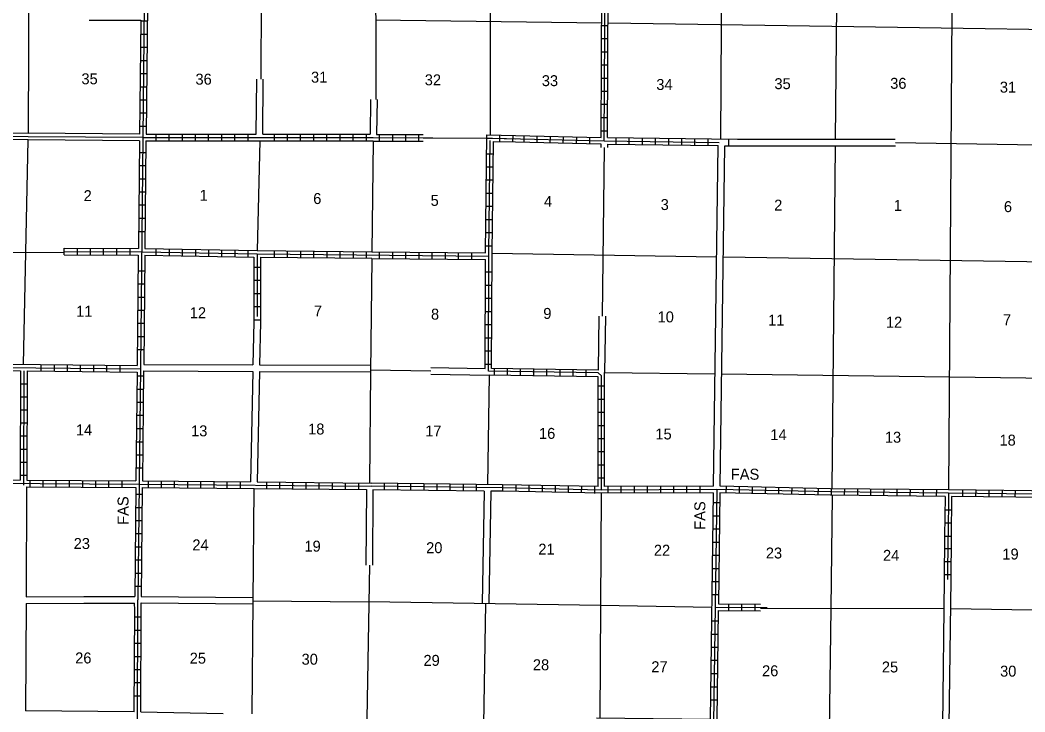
# Model space of a CAD drawing. Extents: x 1047643 to 1640443, y 16154738 to 16531530.
# Drawn here: x 1391218 to 1437083, y 16253909 to 16285483 of the extents above; entities that cross this region are included whole.
import ezdxf

# ---------------------------------------------------------------- set-up
doc = ezdxf.new("R2010")
doc.units = 0
for name, color, linetype in [('L10', 7, 'Continuous'), ('L11', 7, 'Continuous'), ('L13', 7, 'Continuous'), ('L14', 7, 'Continuous'), ('L21', 7, 'Continuous'), ('L8', 7, 'Continuous'), ('L9', 7, 'Continuous')]:
    doc.layers.add(name, color=color, linetype=linetype)

msp = doc.modelspace()

# ---------------------------------------------------------------- linework, layer by layer
at = {"layer": 'L10'}
for p, q in [((1417732, 16279832), (1417730, 16279671)), ((1418032, 16279826), (1418030, 16279668))]:
    msp.add_line(p, q, dxfattribs=at)
for points in [[(1396667, 16279976), (1391583, 16280013), (1386282, 16280034), (1381124, 16280087)], [(1391580, 16280314), (1386282, 16280335), (1381134, 16280388)], [(1396673, 16280277), (1391580, 16280315)], [(1394124, 16259171), (1396451, 16259178)], [(1394127, 16258870), (1396440, 16258877)]]:
    msp.add_lwpolyline(points, dxfattribs=at)
at = {"layer": 'L11'}
for p, q in [((1394365, 16285478), (1396726, 16285478)), ((1423960, 16280045), (1428589, 16280045)), ((1428589, 16280045), (1431168, 16280045)), ((1423960, 16279744), (1428589, 16279744)), ((1428589, 16279744), (1431171, 16279744))]:
    msp.add_line(p, q, dxfattribs=at)
for points in [[(1401990, 16280272), (1402018, 16282788)], [(1402291, 16280272), (1402319, 16282784)], [(1407211, 16281852), (1407190, 16280272)], [(1407512, 16281852), (1407491, 16280261)], [(1422866, 16264205), (1423083, 16279755)], [(1423167, 16264205), (1423384, 16279744)], [(1401889, 16271706), (1401842, 16269744)], [(1402190, 16271701), (1402143, 16269744)], [(1417632, 16271974), (1417601, 16269504)], [(1417932, 16271967), (1417899, 16269404)], [(1396858, 16269469), (1401842, 16269443)], [(1396868, 16269770), (1401842, 16269744)], [(1401842, 16269443), (1401731, 16264405)], [(1402143, 16269443), (1402032, 16264405)], [(1402143, 16269744), (1407202, 16269727)], [(1402143, 16269443), (1407217, 16269427)], [(1409973, 16269623), (1412440, 16269577)], [(1409969, 16269323), (1412633, 16269273)], [(1391514, 16264178), (1391499, 16259162)], [(1407025, 16264054), (1406996, 16260604)], [(1407325, 16264051), (1407296, 16260600)], [(1412399, 16263988), (1412314, 16258854)], [(1412699, 16263984), (1412614, 16258849)], [(1433397, 16259958), (1433315, 16253286)], [(1433697, 16259952), (1433616, 16253280)], [(1391500, 16258862), (1391467, 16253951)], [(1391499, 16259162), (1394124, 16259171)], [(1391500, 16258862), (1394127, 16258871)], [(1396743, 16259180), (1401839, 16259134)], [(1396743, 16258880), (1401836, 16258834)], [(1396430, 16253919), (1391467, 16253951)]]:
    msp.add_lwpolyline(points, dxfattribs=at)
at = {"layer": 'L13'}
msp.add_line((1402220, 16282785), (1402238, 16287780), dxfattribs=at)
for points in [[(1412676, 16290531), (1412676, 16280248)], [(1423199, 16280055), (1423267, 16290362)], [(1433774, 16290235), (1433589, 16264046)], [(1407433, 16289560), (1407457, 16281852)], [(1391618, 16288001), (1391580, 16280313)], [(1428442, 16280034), (1428500, 16286143)], [(1417766, 16285336), (1407446, 16285480)], [(1428273, 16285193), (1418072, 16285336)], [(1444265, 16284945), (1428273, 16285193)], [(1391567, 16280013), (1391356, 16269770)], [(1402164, 16279971), (1402042, 16274960)], [(1407341, 16279962), (1407273, 16274903)], [(1409620, 16280105), (1412525, 16280096)], [(1417880, 16279670), (1417782, 16271970)], [(1428288, 16264094), (1428442, 16279739)], [(1431169, 16279890), (1444165, 16279681)], [(1381066, 16274929), (1393214, 16274881)], [(1407267, 16274603), (1407209, 16269428)], [(1412766, 16274839), (1422998, 16274680)], [(1423325, 16274680), (1444091, 16274364)], [(1407217, 16269427), (1407174, 16264379)], [(1407217, 16269524), (1409971, 16269473)], [(1417898, 16269404), (1422924, 16269337)], [(1412633, 16269273), (1412549, 16264268)], [(1423230, 16269337), (1444080, 16269068)], [(1401884, 16264104), (1401790, 16253828)], [(1417748, 16263888), (1417674, 16253620)], [(1428288, 16263772), (1428230, 16258629)], [(1407159, 16260602), (1406958, 16248322)], [(1401837, 16258984), (1407132, 16258935)], [(1417711, 16258769), (1407132, 16258935)], [(1412464, 16258852), (1412206, 16243222)], [(1422792, 16258677), (1417711, 16258763)], [(1425019, 16258646), (1433362, 16258629)], [(1428230, 16258629), (1428009, 16243011)], [(1433706, 16258629), (1443933, 16258455)]]:
    msp.add_lwpolyline(points, dxfattribs=at)
at = {"layer": 'L8'}
for p, q in [((1397021, 16285431), (1396726, 16285431)), ((1417755, 16285235), (1418056, 16285235)), ((1397016, 16284829), (1396715, 16284829)), ((1417755, 16284639), (1418056, 16284639)), ((1397016, 16284227), (1396715, 16284227)), ((1397005, 16283630), (1396710, 16283630)), ((1417755, 16284037), (1418056, 16284037)), ((1417750, 16283435), (1418046, 16283435)), ((1397000, 16283028), (1396699, 16283028)), ((1417750, 16282838), (1418046, 16282838)), ((1397000, 16282426), (1396699, 16282426)), ((1417739, 16282236), (1418040, 16282236)), ((1396990, 16281830), (1396689, 16281830)), ((1417739, 16281640), (1418040, 16281640)), ((1396984, 16281228), (1396683, 16281228)), ((1417739, 16281038), (1418040, 16281038)), ((1396984, 16280631), (1396683, 16280631)), ((1417734, 16280436), (1418030, 16280436)), ((1397422, 16279976), (1397422, 16280277)), ((1398024, 16279976), (1398024, 16280277)), ((1398626, 16279976), (1398626, 16280277)), ((1399223, 16279976), (1399223, 16280277)), ((1399825, 16279976), (1399825, 16280277)), ((1400421, 16279976), (1400421, 16280277)), ((1401023, 16279976), (1401023, 16280277)), ((1401625, 16279976), (1401625, 16280277)), ((1402824, 16279971), (1402824, 16280272)), ((1403426, 16279971), (1403426, 16280272)), ((1404022, 16279971), (1404022, 16280272)), ((1404624, 16279971), (1404624, 16280272)), ((1405226, 16279971), (1405226, 16280272)), ((1405823, 16279971), (1405823, 16280272)), ((1406425, 16279971), (1406425, 16280272)), ((1407025, 16279971), (1407025, 16280272)), ((1407625, 16279971), (1407625, 16280272)), ((1408225, 16279971), (1408225, 16280272)), ((1408822, 16279960), (1408822, 16280261)), ((1409424, 16279960), (1409424, 16280261)), ((1413116, 16279938), (1413123, 16280237)), ((1413712, 16279925), (1413719, 16280223)), ((1414223, 16279913), (1414223, 16280214)), ((1414825, 16279897), (1414825, 16280193)), ((1415416, 16279887), (1415421, 16280187)), ((1416013, 16279871), (1416023, 16280172)), ((1416615, 16279855), (1416625, 16280156)), ((1417217, 16279844), (1417222, 16280145)), ((1418426, 16279818), (1418426, 16280119)), ((1419022, 16279813), (1419022, 16280114)), ((1419624, 16279802), (1419624, 16280103)), ((1420221, 16279797), (1420221, 16280098)), ((1420823, 16279786), (1420823, 16280087)), ((1421425, 16279781), (1421425, 16280077)), ((1422021, 16279770), (1422021, 16280071)), ((1422623, 16279760), (1422623, 16280061)), ((1423574, 16279744), (1423574, 16280047)), ((1396963, 16279427), (1396667, 16279427)), ((1412518, 16279385), (1412813, 16279385)), ((1396958, 16278831), (1396657, 16278831)), ((1412507, 16278788), (1412808, 16278788)), ((1396958, 16278229), (1396657, 16278229)), ((1412507, 16278186), (1412808, 16278186)), ((1396947, 16277627), (1396646, 16277627)), ((1412496, 16277584), (1412797, 16277584)), ((1396942, 16277030), (1396641, 16277030)), ((1412491, 16276988), (1412792, 16276988)), ((1396931, 16276428), (1396631, 16276428)), ((1412481, 16276386), (1412782, 16276386)), ((1396931, 16275826), (1396631, 16275826)), ((1412475, 16275789), (1412771, 16275789)), ((1393230, 16274770), (1393230, 16275071)), ((1393832, 16274770), (1393832, 16275071)), ((1394434, 16274770), (1394434, 16275071)), ((1395031, 16274760), (1395031, 16275061)), ((1395633, 16274760), (1395633, 16275061)), ((1396235, 16274760), (1396235, 16275061)), ((1397433, 16274744), (1397433, 16275045)), ((1398030, 16274738), (1398030, 16275039)), ((1398632, 16274728), (1398632, 16275029)), ((1399233, 16274712), (1399233, 16275013)), ((1399830, 16274702), (1399830, 16275002)), ((1400432, 16274696), (1400432, 16274997)), ((1401034, 16274680), (1401034, 16274976)), ((1401631, 16274670), (1401631, 16274971)), ((1402834, 16274654), (1402834, 16274955)), ((1403431, 16274643), (1403431, 16274944)), ((1404033, 16274643), (1404033, 16274944)), ((1404629, 16274638), (1404629, 16274939)), ((1405231, 16274628), (1405231, 16274929)), ((1405833, 16274628), (1405833, 16274929)), ((1406430, 16274622), (1406430, 16274918)), ((1407030, 16274613), (1407030, 16274914)), ((1407630, 16274600), (1407630, 16274900)), ((1408230, 16274601), (1408230, 16274902)), ((1408832, 16274596), (1408832, 16274897)), ((1409434, 16274596), (1409434, 16274897)), ((1412465, 16275187), (1412766, 16275187)), ((1410031, 16274585), (1410031, 16274886)), ((1410633, 16274580), (1410633, 16274881)), ((1411229, 16274580), (1411229, 16274881)), ((1411831, 16274570), (1411831, 16274870)), ((1396905, 16274031), (1396609, 16274031)), ((1401889, 16274210), (1402190, 16274210)), ((1412465, 16273989), (1412766, 16273989)), ((1401889, 16273614), (1402190, 16273614)), ((1396905, 16273429), (1396609, 16273429)), ((1412454, 16273387), (1412755, 16273387)), ((1396900, 16272827), (1396599, 16272827)), ((1401889, 16273012), (1402190, 16273012)), ((1412454, 16272785), (1412755, 16272785)), ((1396889, 16272230), (1396588, 16272230)), ((1401889, 16272410), (1402190, 16272410)), ((1412454, 16272188), (1412755, 16272188)), ((1401896, 16271806), (1402197, 16271806)), ((1396884, 16271629), (1396583, 16271629)), ((1412449, 16271586), (1412750, 16271586)), ((1396884, 16271027), (1396583, 16271027)), ((1412449, 16270984), (1412750, 16270984)), ((1396873, 16270430), (1396572, 16270430)), ((1412449, 16270388), (1412750, 16270388)), ((1392185, 16269464), (1392185, 16269759)), ((1392782, 16269453), (1392782, 16269754)), ((1393383, 16269453), (1393383, 16269754)), ((1393980, 16269443), (1393980, 16269744)), ((1394582, 16269437), (1394582, 16269738)), ((1395184, 16269437), (1395184, 16269738)), ((1395780, 16269427), (1395780, 16269728)), ((1412438, 16269786), (1412739, 16269786)), ((1412865, 16269276), (1412865, 16269577)), ((1413462, 16269260), (1413462, 16269561)), ((1414064, 16269255), (1414064, 16269550)), ((1414666, 16269244), (1414666, 16269545)), ((1415263, 16269234), (1415263, 16269535)), ((1415864, 16269228), (1415864, 16269529)), ((1416466, 16269218), (1416466, 16269519)), ((1417063, 16269213), (1417063, 16269508)), ((1396858, 16269226), (1396557, 16269226)), ((1391538, 16268872), (1391239, 16268873)), ((1396858, 16268629), (1396557, 16268629)), ((1417597, 16268788), (1417898, 16268788)), ((1391536, 16268276), (1391237, 16268277)), ((1396847, 16268028), (1396551, 16268028)), ((1417597, 16268186), (1417898, 16268186)), ((1391533, 16267679), (1391235, 16267680)), ((1417597, 16267589), (1417898, 16267589)), ((1396842, 16267431), (1396541, 16267431)), ((1391531, 16267083), (1391233, 16267084)), ((1396831, 16266829), (1396530, 16266829)), ((1417597, 16266987), (1417898, 16266987)), ((1391529, 16266486), (1391231, 16266487)), ((1396826, 16266227), (1396525, 16266227)), ((1417607, 16266385), (1417908, 16266385)), ((1391527, 16265889), (1391229, 16265890)), ((1417607, 16265789), (1417908, 16265789)), ((1391525, 16265293), (1391226, 16265294)), ((1396815, 16265630), (1396514, 16265630)), ((1396805, 16265028), (1396509, 16265028)), ((1417607, 16265187), (1417908, 16265187)), ((1391523, 16264696), (1391224, 16264697)), ((1391659, 16264479), (1391659, 16264178)), ((1392259, 16264479), (1392259, 16264178)), ((1392855, 16264479), (1392855, 16264178)), ((1393457, 16264469), (1393457, 16264168)), ((1394059, 16264469), (1394059, 16264168)), ((1394656, 16264469), (1394656, 16264168)), ((1395258, 16264464), (1395258, 16264163)), ((1395860, 16264464), (1395860, 16264163)), ((1397058, 16264453), (1397058, 16264152)), ((1397655, 16264448), (1397655, 16264147)), ((1398257, 16264437), (1398257, 16264136)), ((1398859, 16264437), (1398859, 16264136)), ((1399455, 16264427), (1399455, 16264131)), ((1400057, 16264421), (1400057, 16264120)), ((1400659, 16264411), (1400659, 16264110)), ((1401256, 16264411), (1401256, 16264110)), ((1402459, 16264395), (1402459, 16264094)), ((1403056, 16264395), (1403056, 16264094)), ((1403658, 16264384), (1403658, 16264089)), ((1404255, 16264379), (1404255, 16264078)), ((1404857, 16264379), (1404857, 16264078)), ((1405458, 16264368), (1405458, 16264073)), ((1406055, 16264363), (1406055, 16264062)), ((1406657, 16264363), (1406657, 16264062)), ((1407855, 16264046), (1407855, 16264347)), ((1417607, 16264585), (1417908, 16264585)), ((1408457, 16264036), (1408457, 16264337)), ((1409059, 16264031), (1409059, 16264326)), ((1409656, 16264020), (1409656, 16264321)), ((1410258, 16264009), (1410258, 16264310)), ((1410854, 16264009), (1410854, 16264310)), ((1411456, 16264004), (1411456, 16264305)), ((1412058, 16263994), (1412058, 16264295)), ((1413257, 16263978), (1413257, 16264279)), ((1413859, 16263972), (1413859, 16264263)), ((1414455, 16263951), (1414455, 16264252)), ((1415057, 16263946), (1415057, 16264247)), ((1415659, 16263930), (1415659, 16264226)), ((1416256, 16263920), (1416256, 16264221)), ((1416847, 16263904), (1416858, 16264205)), ((1417447, 16263883), (1417457, 16264184)), ((1418058, 16263893), (1418058, 16264194)), ((1418658, 16263893), (1418658, 16264194)), ((1419255, 16263893), (1419255, 16264194)), ((1419857, 16263893), (1419857, 16264194)), ((1420458, 16263904), (1420458, 16264205)), ((1421055, 16263904), (1421055, 16264205)), ((1421657, 16263904), (1421657, 16264205)), ((1422259, 16263914), (1422259, 16264210)), ((1423447, 16263904), (1423457, 16264205)), ((1424049, 16263888), (1424054, 16264189)), ((1424645, 16263877), (1424656, 16264178)), ((1425247, 16263862), (1425258, 16264163)), ((1425849, 16263846), (1425854, 16264147)), ((1426446, 16263835), (1426456, 16264136)), ((1427048, 16263819), (1427058, 16264120)), ((1427650, 16263814), (1427655, 16264110)), ((1428257, 16263793), (1428257, 16264094)), ((1428848, 16263788), (1428859, 16264089)), ((1429450, 16263788), (1429455, 16264089)), ((1430047, 16263777), (1430057, 16264078)), ((1430649, 16263772), (1430654, 16264073)), ((1431245, 16263772), (1431256, 16264073)), ((1431847, 16263761), (1431858, 16264062)), ((1432449, 16263756), (1432454, 16264052)), ((1433046, 16263756), (1433056, 16264052)), ((1434249, 16263735), (1434255, 16264036)), ((1434846, 16263730), (1434857, 16264031)), ((1435448, 16263730), (1435458, 16264031)), ((1436050, 16263719), (1436055, 16264020)), ((1436646, 16263714), (1436657, 16264009)), ((1396799, 16263830), (1396499, 16263830)), ((1422856, 16263460), (1423156, 16263460)), ((1396789, 16263228), (1396488, 16263228)), ((1433732, 16263122), (1433431, 16263122)), ((1396784, 16262626), (1396483, 16262626)), ((1422850, 16262864), (1423146, 16262864)), ((1433732, 16262520), (1433431, 16262520)), ((1422840, 16262262), (1423141, 16262262)), ((1396773, 16262029), (1396472, 16262029)), ((1422829, 16261660), (1423130, 16261660)), ((1433721, 16261919), (1433420, 16261919)), ((1396768, 16261427), (1396467, 16261427)), ((1433718, 16261353), (1433420, 16261356)), ((1396768, 16260831), (1396467, 16260831)), ((1422824, 16261063), (1423125, 16261063)), ((1433711, 16260756), (1433413, 16260760)), ((1396757, 16260229), (1396456, 16260229)), ((1422813, 16260461), (1423114, 16260461)), ((1422808, 16259859), (1423109, 16259859)), ((1433704, 16260160), (1433406, 16260163)), ((1396747, 16259627), (1396451, 16259627)), ((1422797, 16259263), (1423098, 16259263)), ((1423563, 16258529), (1423563, 16258830)), ((1424165, 16258529), (1424165, 16258830)), ((1424767, 16258518), (1424767, 16258819)), ((1396747, 16258228), (1396451, 16258228)), ((1422782, 16258064), (1423083, 16258064)), ((1396747, 16257626), (1396451, 16257626)), ((1396741, 16257029), (1396440, 16257029)), ((1422771, 16257462), (1423072, 16257462)), ((1422771, 16256860), (1423072, 16256860)), ((1396741, 16256427), (1396440, 16256427)), ((1422766, 16256264), (1423067, 16256264)), ((1396741, 16255831), (1396440, 16255831)), ((1422755, 16255662), (1423056, 16255662)), ((1396741, 16255229), (1396440, 16255229)), ((1422750, 16255060), (1423046, 16255060)), ((1396731, 16254627), (1396430, 16254627)), ((1422739, 16254463), (1423040, 16254463))]:
    msp.add_line(p, q, dxfattribs=at)
for points in [[(1417882, 16279976), (1417951, 16292437)], [(1396926, 16290779), (1396826, 16280129), (1396715, 16269627), (1396588, 16259030)], [(1397074, 16290626), (1396974, 16280272)], [(1417734, 16280129), (1417782, 16290447)], [(1418030, 16280129), (1418083, 16290436)], [(1396726, 16285478), (1396673, 16280277)], [(1396667, 16279976), (1396615, 16275061)], [(1396826, 16280129), (1407338, 16280119), (1412782, 16280098), (1417882, 16279976), (1423125, 16279902)], [(1396963, 16279971), (1396916, 16275055)], [(1396963, 16279971), (1407341, 16279971)], [(1396974, 16280272), (1401990, 16280272)], [(1402291, 16280272), (1407190, 16280272)], [(1407341, 16279961), (1409621, 16279954)], [(1407491, 16280261), (1409620, 16280255)], [(1412465, 16274860), (1412526, 16280252)], [(1412523, 16280096), (1412780, 16280096), (1413835, 16280071)], [(1412526, 16280252), (1413838, 16280221)], [(1417755, 16264036), (1417750, 16269253), (1417607, 16269385), (1412591, 16269464), (1412613, 16274860), (1412676, 16279987)], [(1412739, 16269577), (1412766, 16274860), (1412824, 16279944)], [(1412824, 16279944), (1413831, 16279921)], [(1413838, 16280221), (1417734, 16280129)], [(1418030, 16280129), (1423960, 16280041)], [(1413833, 16279922), (1417732, 16279832)], [(1418032, 16279826), (1423083, 16279755)], [(1423384, 16279744), (1423960, 16279744)], [(1393230, 16275071), (1396615, 16275061)], [(1393230, 16274918), (1396757, 16274913), (1402042, 16274812), (1412613, 16274712)], [(1396916, 16275055), (1402042, 16274960), (1407273, 16274911)], [(1407273, 16274903), (1412465, 16274860)], [(1393230, 16274770), (1396609, 16274760)], [(1396609, 16274760), (1396567, 16269722)], [(1396905, 16274754), (1396868, 16269770)], [(1396905, 16274754), (1401889, 16274670)], [(1401889, 16274670), (1401889, 16271706)], [(1402042, 16274812), (1402042, 16271956)], [(1402190, 16274665), (1402190, 16271701)], [(1402190, 16274665), (1407267, 16274610)], [(1407267, 16274602), (1412465, 16274564)], [(1412440, 16269577), (1412465, 16274564)], [(1370585, 16269802), (1382349, 16269701), (1396710, 16269569)], [(1386254, 16269516), (1391240, 16269469)], [(1386257, 16269818), (1396567, 16269722)], [(1391240, 16269469), (1391222, 16264485)], [(1391391, 16269470), (1391373, 16264480)], [(1391541, 16269469), (1391523, 16264479)], [(1391541, 16269469), (1396557, 16269421)], [(1396557, 16269421), (1396499, 16264453)], [(1396858, 16269469), (1396799, 16264448)], [(1417601, 16269504), (1412739, 16269577)], [(1417898, 16264189), (1417898, 16269404)], [(1417597, 16269201), (1412633, 16269273)], [(1417597, 16264189), (1417597, 16269201)], [(1391372, 16265118), (1391372, 16264252)], [(1380791, 16264405), (1396646, 16264305), (1407259, 16264205)], [(1386097, 16264519), (1391222, 16264485)], [(1391523, 16264479), (1396499, 16264453)], [(1396799, 16264448), (1401731, 16264405)], [(1402032, 16264405), (1407259, 16264353)], [(1417597, 16264189), (1413241, 16264279), (1407259, 16264353)], [(1391514, 16264178), (1396499, 16264152)], [(1396499, 16264152), (1396451, 16259178)], [(1396789, 16264147), (1396743, 16259180)], [(1396789, 16264147), (1407025, 16264054)], [(1444165, 16263777), (1433589, 16263893), (1428215, 16263946), (1423014, 16264062), (1417755, 16264036), (1413241, 16264131), (1407259, 16264205)], [(1412399, 16263988), (1407325, 16264051)], [(1417748, 16263885), (1413241, 16263978), (1412699, 16263984)], [(1423014, 16264062), (1422871, 16253402), (1417671, 16253470), (1417481, 16242995)], [(1422856, 16263904), (1422724, 16253555), (1417526, 16253622)], [(1422856, 16263904), (1417748, 16263888)], [(1422866, 16264205), (1417898, 16264189)], [(1423156, 16263904), (1423098, 16258835)], [(1433442, 16263745), (1428215, 16263793), (1423156, 16263904)], [(1438640, 16263990), (1433589, 16264046), (1428215, 16264094), (1423167, 16264205)], [(1433589, 16263893), (1433574, 16261919)], [(1433442, 16263745), (1433420, 16261919)], [(1433737, 16263745), (1433721, 16261919)], [(1444007, 16263629), (1433737, 16263745)], [(1433420, 16261919), (1433397, 16259958)], [(1433571, 16261920), (1433547, 16259954)], [(1433721, 16261919), (1433697, 16259952)], [(1396430, 16253919), (1396451, 16258560), (1396440, 16258877)], [(1396456, 16243227), (1396583, 16253771), (1396599, 16258560), (1396588, 16259030)], [(1396731, 16253914), (1396747, 16258560), (1396743, 16258880)], [(1422966, 16258687), (1425321, 16258671)], [(1423088, 16258539), (1423026, 16253578)], [(1423088, 16258539), (1425021, 16258521)], [(1423098, 16258835), (1425017, 16258821)], [(1396731, 16253914), (1400491, 16253837)]]:
    msp.add_lwpolyline(points, dxfattribs=at)
at = {"layer": 'L9'}
msp.add_lwpolyline([(1396826, 16280129), (1391583, 16280161), (1386282, 16280187), (1380976, 16280235)], dxfattribs=at)

# ---------------------------------------------------------------- texts
at = {"layer": 'L14'}
for s, p in [('35', (1394017, 16282553)), ('36', (1399223, 16282537)), ('31', (1404497, 16282627)), ('32', (1409688, 16282505)), ('33', (1415031, 16282468)), ('34', (1420258, 16282294)), ('35', (1425649, 16282331)), ('36', (1430934, 16282347)), ('31', (1435939, 16282173)), ('2', (1394117, 16277220)), ('1', (1399408, 16277236)), ('6', (1404598, 16277088)), ('5', (1409957, 16277004)), ('4', (1415131, 16276961)), ('3', (1420458, 16276814)), ('2', (1425638, 16276787)), ('1', (1431097, 16276777)), ('6', (1436124, 16276719)), ('11', (1393774, 16271945)), ('12', (1398964, 16271877)), ('7', (1404629, 16271956)), ('8', (1409973, 16271813)), ('9', (1415099, 16271845)), ('10', (1420316, 16271687)), ('11', (1425363, 16271544)), ('12', (1430738, 16271444)), ('7', (1436082, 16271555)), ('14', (1393764, 16266528)), ('13', (1399022, 16266486)), ('18', (1404365, 16266570)), ('17', (1409709, 16266480)), ('16', (1414904, 16266370)), ('15', (1420216, 16266343)), ('14', (1425464, 16266312)), ('13', (1430691, 16266195)), ('18', (1435923, 16266063)), ('23', (1393663, 16261343)), ('24', (1399080, 16261280)), ('19', (1404197, 16261222)), ('20', (1409751, 16261153)), ('21', (1414872, 16261084)), ('22', (1420147, 16261037)), ('23', (1425258, 16260910)), ('24', (1430606, 16260804)), ('19', (1436055, 16260863)), ('26', (1393732, 16256121)), ('25', (1398959, 16256110)), ('30', (1404065, 16256063)), ('29', (1409629, 16256010)), ('28', (1414624, 16255810)), ('27', (1420031, 16255720)), ('25', (1430554, 16255709)), ('26', (1425084, 16255535)), ('30', (1435950, 16255519))]:
    msp.add_text(s, height=500, rotation=0, dxfattribs=at).set_placement(p)
at = {"layer": 'L21'}
for rotation, p in [(0, (1423658, 16264506)), (90, (1396166, 16262447)), (90, (1422496, 16262220))]:
    msp.add_text('FAS', height=500, rotation=rotation, dxfattribs=at).set_placement(p)

doc.saveas('drawing.dxf')
